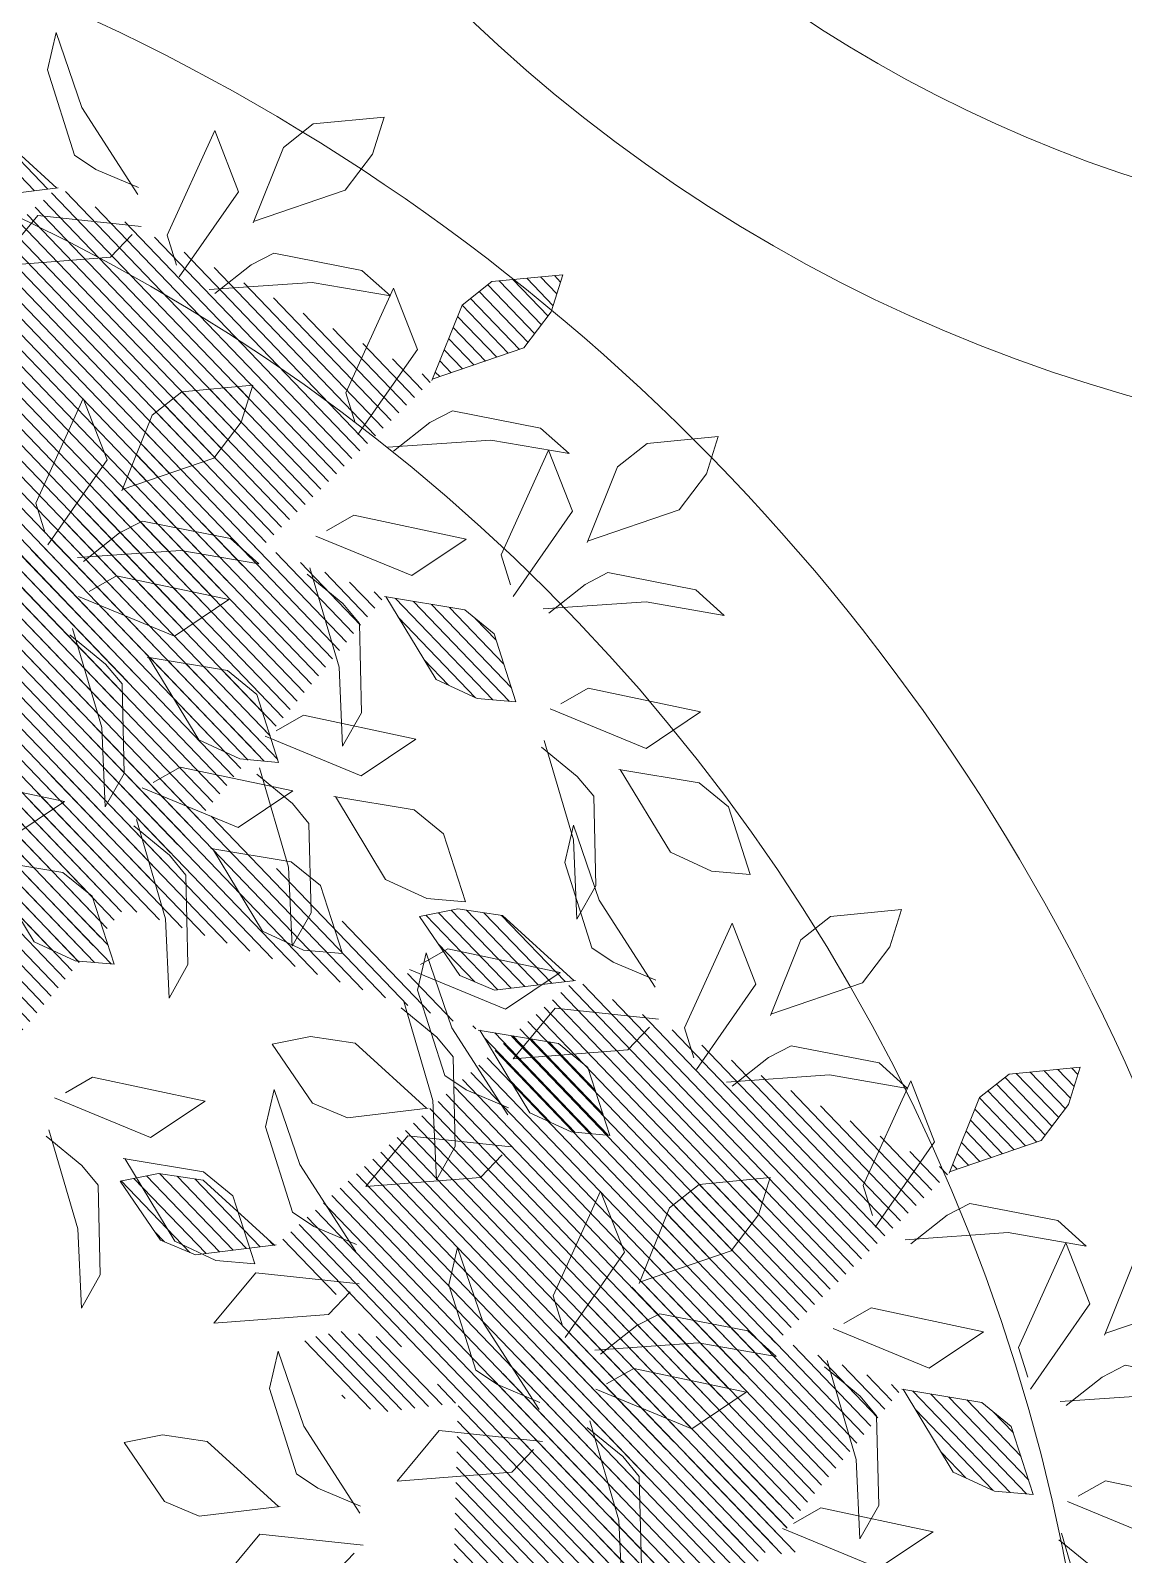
# Model space of a CAD drawing. Header units: millimetres. Extents: x 29001 to 40804, y -8833 to -5892.
# Drawn here: x 29664.9 to 29675.31, y -6975.64 to -6961.14 of the extents above; entities that cross this region are included whole.
import ezdxf

# ---------------------------------------------------------------- set-up
doc = ezdxf.new("R2010")
doc.units = ezdxf.units.MM
doc.layers.get('0').update_dxf_attribs({"lineweight": 0})
doc.layers.add('250', color=250, linetype='Continuous', lineweight=0)
pattern_1 = [(44.99999999999999, (-1654802.583757971, 54995.85382137877), (-0.0105615167030975, 0.0105615167030975), [])]
pattern_2 = [(44.99999999999999, (-1654801.513832474, 54996.58392904807), (-0.0105615167030975, 0.0105615167030975), [])]

# ---------------------------------------------------------------- blocks, each defined once
blk = doc.blocks.new('U1')
at = {"lineweight": 0}
h = blk.add_hatch(dxfattribs=at)
h.set_pattern_fill('ANSI31', color=63, scale=0.1194899212860037, style=0)
h.set_pattern_definition(pattern_2)
edge = h.paths.add_edge_path()
edge.add_line((-2359702.903192607, 78422.68319526207), (-2359702.887252613, 78422.79342749505))
edge.add_line((-2359702.887252613, 78422.79342749505), (-2359702.855293586, 78422.83424557942))
edge.add_line((-2359702.855293586, 78422.8342455794), (-2359702.762967762, 78422.8661900768))
edge.add_line((-2359702.762967762, 78422.86619007682), (-2359702.766518693, 78422.81294917854))
edge.add_line((-2359702.766518692, 78422.81294917854), (-2359702.791375534, 78422.75615884548))
edge.add_line((-2359702.791375534, 78422.75615884547), (-2359702.903231964, 78422.68517077321))
edge.add_line((-2359703.184066203, 78422.90265326496), (-2359703.168126209, 78423.01288549793))
edge.add_line((-2359703.168126209, 78423.01288549791), (-2359703.136167182, 78423.05370358229))
edge.add_line((-2359703.136167181, 78423.05370358232), (-2359703.043841356, 78423.08564807974))
edge.add_line((-2359703.043841356, 78423.08564807971), (-2359703.047392289, 78423.03240718141))
edge.add_line((-2359703.047392289, 78423.03240718142), (-2359703.07224913, 78422.97561684834))
edge.add_line((-2359703.072249129, 78422.97561684834), (-2359703.184105561, 78422.9046287761))
edge.add_line((-2359703.570524517, 78423.28469189895), (-2359703.674737489, 78423.32399692167))
edge.add_line((-2359703.674737489, 78423.3239969217), (-2359703.707715281, 78423.36399642969))
edge.add_line((-2359703.707715281, 78423.36399642967), (-2359703.719027414, 78423.46103531132))
edge.add_line((-2359703.719027414, 78423.46103531132), (-2359703.667800476, 78423.44610201358))
edge.add_line((-2359703.667800476, 78423.44610201358), (-2359703.617695721, 78423.40959834254))
edge.add_line((-2359703.617695721, 78423.40959834252), (-2359703.572462149, 78423.28507890055))
edge.add_line((-2359703.823762535, 78422.76777352749), (-2359703.807959051, 78422.65752164075))
edge.add_line((-2359703.807959051, 78422.65752164077), (-2359703.827105473, 78422.60934581753))
edge.add_line((-2359703.827105473, 78422.60934581752), (-2359703.906670168, 78422.55265394715))
edge.add_line((-2359703.906670168, 78422.55265394716), (-2359703.918282508, 78422.60473423054))
edge.add_line((-2359703.918282507, 78422.60473423052), (-2359703.910455535, 78422.66623010831))
edge.add_line((-2359703.910455535, 78422.66623010833), (-2359703.82316749, 78422.76588935211))
edge.add_line((-2359703.453394955, 78422.3656591076), (-2359703.437591471, 78422.25540722086))
edge.add_line((-2359703.437591471, 78422.25540722087), (-2359703.456737893, 78422.20723139764))
edge.add_line((-2359703.456737893, 78422.20723139764), (-2359703.536302587, 78422.15053952727))
edge.add_line((-2359703.536302587, 78422.15053952728), (-2359703.547914929, 78422.20261981068))
edge.add_line((-2359703.547914929, 78422.20261981068), (-2359703.540087956, 78422.26411568845))
edge.add_line((-2359703.540087956, 78422.26411568842), (-2359703.452799912, 78422.36377493221))
edge.add_line((-2359702.682988091, 78423.3664055448), (-2359702.667048098, 78423.47663777779))
edge.add_line((-2359702.667048098, 78423.47663777777), (-2359702.635089072, 78423.51745586212))
edge.add_line((-2359702.635089071, 78423.51745586212), (-2359702.542763248, 78423.54940035954))
edge.add_line((-2359702.542763248, 78423.54940035954), (-2359702.546314179, 78423.49615946125))
edge.add_line((-2359702.546314179, 78423.49615946124), (-2359702.57117102, 78423.43936912816))
edge.add_line((-2359702.57117102, 78423.43936912816), (-2359702.68302745, 78423.36838105592))
h = blk.add_hatch(dxfattribs=at)
h.set_pattern_fill('ANSI31', color=41, scale=0.1194899212860037, style=0)
h.set_pattern_definition(pattern_2)
edge = h.paths.add_edge_path()
edge.add_line((-2359703.273560187, 78423.22573061027), (-2359703.257620193, 78423.33596284325))
edge.add_line((-2359703.257620193, 78423.33596284327), (-2359703.225661167, 78423.37678092763))
edge.add_line((-2359703.225661166, 78423.37678092762), (-2359703.13333534, 78423.40872542503))
edge.add_line((-2359703.13333534, 78423.40872542503), (-2359703.136886273, 78423.35548452674))
edge.add_line((-2359703.136886273, 78423.35548452674), (-2359703.161743113, 78423.29869419365))
edge.add_line((-2359703.161743113, 78423.29869419365), (-2359703.273599544, 78423.22770612141))
edge.add_line((-2359703.410883268, 78422.86342911399), (-2359703.515096242, 78422.9027341367))
edge.add_line((-2359703.515096242, 78422.90273413667), (-2359703.548074033, 78422.94273364468))
edge.add_line((-2359703.548074033, 78422.9427336447), (-2359703.559386164, 78423.03977252635))
edge.add_line((-2359703.559386165, 78423.03977252635), (-2359703.508159229, 78423.02483922857))
edge.add_line((-2359703.508159229, 78423.02483922857), (-2359703.458054474, 78422.98833555753))
edge.add_line((-2359703.458054474, 78422.98833555753), (-2359703.412820901, 78422.86381611557))
edge.add_line((-2359703.242668624, 78422.62096981081), (-2359703.22686514, 78422.51071792407))
edge.add_line((-2359703.22686514, 78422.51071792407), (-2359703.24601156, 78422.46254210084))
edge.add_line((-2359703.246011561, 78422.46254210082), (-2359703.325576257, 78422.40585023047))
edge.add_line((-2359703.325576256, 78422.40585023048), (-2359703.337188596, 78422.45793051383))
edge.add_line((-2359703.337188597, 78422.45793051383), (-2359703.329361624, 78422.51942639163))
edge.add_line((-2359703.329361624, 78422.51942639162), (-2359703.24207358, 78422.61908563542))
edge.add_line((-2359702.50831914, 78422.61458702243), (-2359702.492515658, 78422.50433513569))
edge.add_line((-2359702.492515658, 78422.50433513569), (-2359702.511662078, 78422.45615931245))
edge.add_line((-2359702.511662078, 78422.45615931245), (-2359702.591226773, 78422.39946744208))
edge.add_line((-2359702.591226773, 78422.3994674421), (-2359702.602839113, 78422.45154772548))
edge.add_line((-2359702.602839113, 78422.45154772548), (-2359702.595012141, 78422.51304360326))
edge.add_line((-2359702.595012141, 78422.51304360325), (-2359702.507724096, 78422.61270284704))
at = {"lineweight": 0, "true_color": 0x6c822b}
h = blk.add_hatch(dxfattribs=at)
h.set_pattern_fill('ANSI31', color=67, scale=0.1194899212860037, style=0)
h.set_pattern_definition(pattern_1)
edge = h.paths.add_edge_path()
edge.add_line((-2359703.973118105, 78421.95308759277), (-2359703.957178111, 78422.06331982574))
edge.add_line((-2359703.957178111, 78422.06331982573), (-2359703.925219085, 78422.10413791011))
edge.add_line((-2359703.925219085, 78422.10413791012), (-2359703.832893259, 78422.13608240752))
edge.add_line((-2359703.832893259, 78422.13608240751), (-2359703.836444191, 78422.08284150921))
edge.add_line((-2359703.836444191, 78422.08284150921), (-2359703.861301031, 78422.02605117614))
edge.add_line((-2359703.861301032, 78422.02605117614), (-2359703.973157463, 78421.95506310389))
edge.add_line((-2359704.2539917, 78422.17254559563), (-2359704.238051706, 78422.28277782862))
edge.add_line((-2359704.238051707, 78422.28277782862), (-2359704.20609268, 78422.32359591297))
edge.add_line((-2359704.206092679, 78422.323595913), (-2359704.113766856, 78422.35554041041))
edge.add_line((-2359704.113766856, 78422.3555404104), (-2359704.117317787, 78422.30229951211))
edge.add_line((-2359704.117317786, 78422.30229951211), (-2359704.142174628, 78422.24550917903))
edge.add_line((-2359704.142174628, 78422.24550917903), (-2359704.254031059, 78422.17452110679))
edge.add_line((-2359704.640450015, 78422.55458422966), (-2359704.744662988, 78422.59388925237))
edge.add_line((-2359704.744662988, 78422.59388925236), (-2359704.77764078, 78422.63388876036))
edge.add_line((-2359704.77764078, 78422.63388876038), (-2359704.788952911, 78422.73092764203))
edge.add_line((-2359704.788952911, 78422.730927642), (-2359704.737725975, 78422.71599434422))
edge.add_line((-2359704.737725976, 78422.71599434422), (-2359704.687621221, 78422.6794906732))
edge.add_line((-2359704.687621221, 78422.67949067321), (-2359704.642387648, 78422.55497123123))
edge.add_line((-2359704.893688033, 78422.0376658582), (-2359704.87788455, 78421.92741397145))
edge.add_line((-2359704.87788455, 78421.92741397147), (-2359704.897030971, 78421.87923814822))
edge.add_line((-2359704.897030971, 78421.87923814822), (-2359704.976595665, 78421.82254627785))
edge.add_line((-2359704.976595665, 78421.82254627784), (-2359704.988208006, 78421.8746265612))
edge.add_line((-2359704.988208006, 78421.87462656121), (-2359704.980381032, 78421.93612243902))
edge.add_line((-2359704.980381033, 78421.936122439), (-2359704.89309299, 78422.03578168279))
edge.add_line((-2359704.523320454, 78421.63555143829), (-2359704.50751697, 78421.52529955155))
edge.add_line((-2359704.507516969, 78421.52529955155), (-2359704.526663391, 78421.47712372831))
edge.add_line((-2359704.526663391, 78421.47712372831), (-2359704.606228086, 78421.42043185794))
edge.add_line((-2359704.606228086, 78421.42043185794), (-2359704.617840427, 78421.4725121413))
edge.add_line((-2359704.617840427, 78421.4725121413), (-2359704.610013454, 78421.53400801912))
edge.add_line((-2359704.610013454, 78421.53400801914), (-2359704.52272541, 78421.63366726291))
edge.add_line((-2359703.752913591, 78422.63629787546), (-2359703.736973596, 78422.74653010843))
edge.add_line((-2359703.736973596, 78422.74653010843), (-2359703.705014571, 78422.78734819281))
edge.add_line((-2359703.705014571, 78422.78734819281), (-2359703.612688745, 78422.81929269021))
edge.add_line((-2359703.612688745, 78422.81929269021), (-2359703.616239676, 78422.76605179191))
edge.add_line((-2359703.616239676, 78422.76605179191), (-2359703.641096517, 78422.70926145885))
edge.add_line((-2359703.641096518, 78422.70926145883), (-2359703.752952949, 78422.63827338659))
h = blk.add_hatch(dxfattribs=at)
h.set_pattern_fill('ANSI31', color=67, scale=0.1194899212860037, style=0)
h.set_pattern_definition(pattern_1)
edge = h.paths.add_edge_path()
edge.add_line((-2359704.343485685, 78422.49562294099), (-2359704.32754569, 78422.60585517394))
edge.add_line((-2359704.32754569, 78422.60585517396), (-2359704.295586665, 78422.64667325834))
edge.add_line((-2359704.295586665, 78422.64667325832), (-2359704.203260839, 78422.67861775574))
edge.add_line((-2359704.203260839, 78422.67861775575), (-2359704.20681177, 78422.62537685745))
edge.add_line((-2359704.20681177, 78422.62537685744), (-2359704.231668612, 78422.56858652437))
edge.add_line((-2359704.231668612, 78422.56858652436), (-2359704.343525042, 78422.49759845212))
edge.add_line((-2359704.480808767, 78422.13332144466), (-2359704.585021739, 78422.17262646736))
edge.add_line((-2359704.585021739, 78422.17262646736), (-2359704.61799953, 78422.21262597539))
edge.add_line((-2359704.61799953, 78422.2126259754), (-2359704.629311664, 78422.30966485705))
edge.add_line((-2359704.629311664, 78422.30966485705), (-2359704.578084726, 78422.29473155928))
edge.add_line((-2359704.578084726, 78422.29473155926), (-2359704.527979971, 78422.2582278882))
edge.add_line((-2359704.527979971, 78422.2582278882), (-2359704.482746399, 78422.13370844626))
edge.add_line((-2359704.312594121, 78421.89086214149), (-2359704.296790638, 78421.78061025475))
edge.add_line((-2359704.296790639, 78421.78061025475), (-2359704.31593706, 78421.73243443151))
edge.add_line((-2359704.31593706, 78421.73243443153), (-2359704.395501755, 78421.67574256116))
edge.add_line((-2359704.395501755, 78421.67574256116), (-2359704.407114095, 78421.72782284452))
edge.add_line((-2359704.407114095, 78421.7278228445), (-2359704.399287121, 78421.78931872231))
edge.add_line((-2359704.399287121, 78421.78931872232), (-2359704.311999077, 78421.88897796611))
edge.add_line((-2359703.578244638, 78421.88447935312), (-2359703.562441155, 78421.77422746638))
edge.add_line((-2359703.562441155, 78421.77422746638), (-2359703.581587575, 78421.72605164314))
edge.add_line((-2359703.581587576, 78421.72605164314), (-2359703.661152272, 78421.66935977277))
edge.add_line((-2359703.661152272, 78421.66935977277), (-2359703.672764612, 78421.72144005615))
edge.add_line((-2359703.672764612, 78421.72144005615), (-2359703.664937639, 78421.78293593394))
edge.add_line((-2359703.664937639, 78421.78293593394), (-2359703.577649595, 78421.88259517773))
at = {"lineweight": 0}
h = blk.add_hatch(dxfattribs=at)
h.set_pattern_fill('ANSI31', color=63, scale=0.1194899212860037, style=0)
h.set_pattern_definition([(44.99999999999999, (-1654800.761517384, 54995.25907741849), (-0.0105615167030975, 0.0105615167030975), [])])
edge = h.paths.add_edge_path()
edge.add_line((-2359702.150877516, 78421.3583436325), (-2359702.134937522, 78421.46857586548))
edge.add_line((-2359702.134937523, 78421.46857586547), (-2359702.102978497, 78421.50939394983))
edge.add_line((-2359702.102978497, 78421.50939394982), (-2359702.010652672, 78421.54133844722))
edge.add_line((-2359702.010652672, 78421.54133844725), (-2359702.014203603, 78421.48809754895))
edge.add_line((-2359702.014203603, 78421.48809754894), (-2359702.039060444, 78421.43130721587))
edge.add_line((-2359702.039060444, 78421.43130721588), (-2359702.150916875, 78421.36031914363))
edge.add_line((-2359702.431751112, 78421.57780163539), (-2359702.415811119, 78421.68803386835))
edge.add_line((-2359702.415811119, 78421.68803386834), (-2359702.383852092, 78421.72885195272))
edge.add_line((-2359702.383852092, 78421.7288519527), (-2359702.291526267, 78421.76079645011))
edge.add_line((-2359702.291526267, 78421.76079645012), (-2359702.295077199, 78421.70755555184))
edge.add_line((-2359702.295077199, 78421.70755555185), (-2359702.31993404, 78421.65076521877))
edge.add_line((-2359702.319934039, 78421.65076521874), (-2359702.43179047, 78421.5797771465))
edge.add_line((-2359702.818209426, 78421.95984026937), (-2359702.922422399, 78421.99914529208))
edge.add_line((-2359702.922422399, 78421.99914529207), (-2359702.95540019, 78422.03914480007))
edge.add_line((-2359702.95540019, 78422.0391448001), (-2359702.966712323, 78422.13618368175))
edge.add_line((-2359702.966712323, 78422.13618368177), (-2359702.915485386, 78422.12125038402))
edge.add_line((-2359702.915485387, 78422.12125038399), (-2359702.865380632, 78422.08474671294))
edge.add_line((-2359702.865380632, 78422.08474671295), (-2359702.82014706, 78421.96022727097))
edge.add_line((-2359703.071447445, 78421.44292189792), (-2359703.055643961, 78421.33267001115))
edge.add_line((-2359703.055643961, 78421.33267001115), (-2359703.074790381, 78421.28449418793))
edge.add_line((-2359703.074790382, 78421.28449418794), (-2359703.154355078, 78421.22780231757))
edge.add_line((-2359703.154355078, 78421.22780231757), (-2359703.165967418, 78421.27988260095))
edge.add_line((-2359703.165967418, 78421.27988260095), (-2359703.158140445, 78421.34137847874))
edge.add_line((-2359703.158140445, 78421.34137847874), (-2359703.0708524, 78421.44103772253))
edge.add_line((-2359702.701079866, 78421.04080747803), (-2359702.685276382, 78420.93055559129))
edge.add_line((-2359702.685276382, 78420.93055559129), (-2359702.704422804, 78420.88237976805))
edge.add_line((-2359702.704422804, 78420.88237976805), (-2359702.783987497, 78420.82568789768))
edge.add_line((-2359702.783987498, 78420.82568789767), (-2359702.795599838, 78420.87776818105))
edge.add_line((-2359702.795599838, 78420.87776818105), (-2359702.787772866, 78420.93926405885))
edge.add_line((-2359702.787772866, 78420.93926405885), (-2359702.700484822, 78421.0389233026))
edge.add_line((-2359701.930673002, 78422.0415539152), (-2359701.914733009, 78422.15178614817))
edge.add_line((-2359701.914733008, 78422.15178614817), (-2359701.882773983, 78422.19260423255))
edge.add_line((-2359701.882773983, 78422.19260423256), (-2359701.790448156, 78422.22454872997))
edge.add_line((-2359701.790448157, 78422.22454872994), (-2359701.793999088, 78422.17130783167))
edge.add_line((-2359701.793999088, 78422.17130783168), (-2359701.81885593, 78422.11451749857))
edge.add_line((-2359701.81885593, 78422.11451749856), (-2359701.93071236, 78422.04352942633))
at = {"color": 67, "lineweight": 0, "true_color": 0x6c822b}
for points in [[(-2359703.35341251, 78423.50170607983), (-2359703.457625483, 78423.54101110256), (-2359703.490603275, 78423.58101061055), (-2359703.501915406, 78423.6780494922), (-2359703.45068847, 78423.66311619442), (-2359703.400583715, 78423.62661252337), (-2359703.355350143, 78423.50209308142)], [(-2359703.361926015, 78423.14476520904), (-2359703.384017471, 78423.18156762638), (-2359703.354562196, 78423.3361378622), (-2359703.303015463, 78423.26253302759), (-2359703.354562195, 78423.13004407582)], [(-2359703.086847725, 78423.08138900736), (-2359703.108939182, 78423.11819142471), (-2359703.079483905, 78423.27276166057), (-2359703.027937172, 78423.19915682595), (-2359703.079483906, 78423.06666787417)], [(-2359703.781250848, 78423.03576398417), (-2359703.88546382, 78423.07506900687), (-2359703.918441613, 78423.11506851488), (-2359703.929753745, 78423.2121073965), (-2359703.878526809, 78423.19717409875), (-2359703.828422054, 78423.16067042766), (-2359703.783188481, 78423.03615098573)], [(-2359703.302007638, 78423.11944960746), (-2359703.262946428, 78423.16914127884), (-2359703.23631396, 78423.19221218923), (-2359703.113804735, 78423.19753634142), (-2359703.067641662, 78423.17269050576), (-2359703.175947161, 78423.16559184402), (-2359703.310885129, 78423.12299904226)], [(-2359703.313222355, 78422.81276102555), (-2359703.353336032, 78422.861607042), (-2359703.370130172, 78422.89258303476), (-2359703.348946441, 78423.0133642677), (-2359703.314742148, 78423.05309349332), (-2359703.331134167, 78422.94580055788), (-2359703.318600316, 78422.80485622675)], [(-2359703.272432031, 78422.82168786372), (-2359703.294523488, 78422.85849028104), (-2359703.265068212, 78423.0130605169), (-2359703.213521479, 78422.93945568227), (-2359703.265068212, 78422.80696673048)], [(-2359703.212513655, 78422.79637226214), (-2359703.173452443, 78422.8460639335), (-2359703.146819976, 78422.8691348439), (-2359703.02431075, 78422.87445899611), (-2359702.978147678, 78422.84961316042), (-2359703.086453178, 78422.84251449868), (-2359703.221391145, 78422.7999216969)], [(-2359703.752913591, 78422.63629787546), (-2359703.736973596, 78422.74653010843), (-2359703.705014571, 78422.78734819281), (-2359703.612688745, 78422.81929269023), (-2359703.616239676, 78422.76605179191), (-2359703.641096518, 78422.70926145886), (-2359703.752952949, 78422.6382733866)], [(-2359704.142049779, 78422.71486310552), (-2359704.102988568, 78422.76455477686), (-2359704.076356099, 78422.78762568727), (-2359703.953846875, 78422.79294983945), (-2359703.907683802, 78422.76810400379), (-2359704.015989301, 78422.76100534205), (-2359704.150927269, 78422.71841254029)], [(-2359703.823762535, 78422.7677735275), (-2359703.807959051, 78422.65752164074), (-2359703.827105473, 78422.60934581752), (-2359703.906670168, 78422.55265394716), (-2359703.918282507, 78422.60473423052), (-2359703.910455535, 78422.66623010831), (-2359703.82316749, 78422.7658893521)], [(-2359704.542789102, 78422.50391614121), (-2359704.582902778, 78422.55276215765), (-2359704.599696918, 78422.58373815042), (-2359704.578513188, 78422.70451938339), (-2359704.544308896, 78422.74424860896), (-2359704.560700914, 78422.6369556735), (-2359704.548167063, 78422.49601134242)], [(-2359704.3633024, 78422.66786971758), (-2359704.403998784, 78422.65422219678), (-2359704.548598825, 78422.71627378177), (-2359704.465620224, 78422.75075985651), (-2359704.347340852, 78422.67189048333)], [(-2359703.841279419, 78422.55533247422), (-2359703.863370875, 78422.59213489154), (-2359703.8339156, 78422.7467051274), (-2359703.782368866, 78422.6731002928), (-2359703.8339156, 78422.540611341)], [(-2359703.245357998, 78422.73095924864), (-2359703.26881495, 78422.67226672983), (-2359703.287857555, 78422.64261990089), (-2359703.403889283, 78422.6029525985), (-2359703.45518641, 78422.61376692173), (-2359703.353282123, 78422.65112984713), (-2359703.235839775, 78422.73005827598)], [(-2359703.180731704, 78422.72357455641), (-2359703.149155645, 78422.69449874359), (-2359703.133810955, 78422.53789698245), (-2359703.204027819, 78422.59397130302), (-2359703.191949225, 78422.73562050221)], [(-2359704.343485685, 78422.49562294099), (-2359704.32754569, 78422.60585517393), (-2359704.295586665, 78422.64667325832), (-2359704.203260839, 78422.67861775574), (-2359704.20681177, 78422.62537685742), (-2359704.231668612, 78422.56858652436), (-2359704.343525041, 78422.49759845212)], [(-2359703.647653633, 78422.67989714957), (-2359703.671110585, 78422.62120463075), (-2359703.69015319, 78422.59155780182), (-2359703.806184919, 78422.55189049947), (-2359703.857482046, 78422.56270482266), (-2359703.755577758, 78422.60006774809), (-2359703.63813541, 78422.67899617691)], [(-2359703.583027339, 78422.67251245736), (-2359703.55145128, 78422.6434366445), (-2359703.536106591, 78422.48683488337), (-2359703.606323455, 78422.54290920398), (-2359703.594244862, 78422.68455840318)], [(-2359704.068407394, 78422.4322467393), (-2359704.052467401, 78422.54247897227), (-2359704.020508375, 78422.58329705667), (-2359703.928182549, 78422.61524155407), (-2359703.931733481, 78422.56200065576), (-2359703.956590321, 78422.50521032268), (-2359704.068446751, 78422.43422225046)], [(-2359704.431851513, 78422.41465753973), (-2359704.453942971, 78422.45145995704), (-2359704.424487695, 78422.60603019291), (-2359704.372940961, 78422.53242535828), (-2359704.424487695, 78422.39993640651)], [(-2359703.781361044, 78422.53001687262), (-2359703.742299833, 78422.57970854401), (-2359703.715667364, 78422.60277945442), (-2359703.59315814, 78422.60810360662), (-2359703.546995066, 78422.58325777094), (-2359703.655300566, 78422.57615910922), (-2359703.790238533, 78422.53356630744)], [(-2359703.644964259, 78422.56990771172), (-2359703.629160775, 78422.45965582499), (-2359703.648307196, 78422.41148000174), (-2359703.727871893, 78422.35478813139), (-2359703.739484233, 78422.40686841476), (-2359703.73165726, 78422.46836429254), (-2359703.644369216, 78422.56802353634)], [(-2359704.580414408, 78422.45085553674), (-2359704.62111079, 78422.43720801594), (-2359704.765710832, 78422.49925960094), (-2359704.682732232, 78422.53374567568), (-2359704.564452859, 78422.45487630245)], [(-2359704.156773223, 78422.35128133808), (-2359704.178864681, 78422.38808375539), (-2359704.149409404, 78422.54265399126), (-2359704.097862671, 78422.46904915663), (-2359704.149409404, 78422.33656020484)], [(-2359704.753515433, 78422.2549882264), (-2359704.79362911, 78422.30383424283), (-2359704.81042325, 78422.33481023561), (-2359704.789239519, 78422.45559146853), (-2359704.755035226, 78422.49532069413), (-2359704.771427245, 78422.3880277587), (-2359704.758893393, 78422.24708342759)], [(-2359703.033861807, 78422.48102942995), (-2359703.002285749, 78422.45195361711), (-2359702.986941059, 78422.29535185597), (-2359703.057157922, 78422.3514261766), (-2359703.045079329, 78422.49307537575)], [(-2359703.456084329, 78422.47564854549), (-2359703.479541282, 78422.4169560266), (-2359703.498583887, 78422.38730919766), (-2359703.614615614, 78422.34764189529), (-2359703.665912743, 78422.35845621853), (-2359703.564008453, 78422.39581914397), (-2359703.446566105, 78422.47474757278)], [(-2359703.391458036, 78422.46826385324), (-2359703.359881977, 78422.43918804036), (-2359703.344537287, 78422.28258627925), (-2359703.414754151, 78422.33866059984), (-2359703.402675557, 78422.48030979904)], [(-2359703.0984881, 78422.48841412217), (-2359703.121945054, 78422.42972160333), (-2359703.140987658, 78422.4000747744), (-2359703.257019386, 78422.36040747205), (-2359703.308316514, 78422.37122179526), (-2359703.206412226, 78422.40858472067), (-2359703.088969877, 78422.48751314949)], [(-2359704.371933137, 78422.38934193815), (-2359704.332871927, 78422.43903360951), (-2359704.306239458, 78422.46210451989), (-2359704.183730233, 78422.46742867213), (-2359704.13756716, 78422.44258283645), (-2359704.245872659, 78422.43548417471), (-2359704.380810627, 78422.3928913729)], [(-2359703.994173349, 78422.26529609317), (-2359703.978233356, 78422.37552832613), (-2359703.946274329, 78422.41634641052), (-2359703.853948504, 78422.44829090792), (-2359703.857499436, 78422.39505000964), (-2359703.882356277, 78422.33825967654), (-2359703.994212708, 78422.26727160432)], [(-2359704.096854846, 78422.3259657365), (-2359704.057793636, 78422.37565740786), (-2359704.031161168, 78422.39872831825), (-2359703.908651944, 78422.40405247043), (-2359703.86248887, 78422.37920663478), (-2359703.970794369, 78422.37210797306), (-2359704.105732337, 78422.32951517127)], [(-2359704.082539177, 78422.18433069192), (-2359704.104630635, 78422.22113310927), (-2359704.075175358, 78422.37570334514), (-2359704.023628626, 78422.30209851048), (-2359704.075175359, 78422.16960955871)], [(-2359703.453394955, 78422.3656591076), (-2359703.437591471, 78422.25540722086), (-2359703.456737893, 78422.20723139764), (-2359703.536302587, 78422.15053952725), (-2359703.547914929, 78422.20261981065), (-2359703.540087956, 78422.26411568842), (-2359703.452799912, 78422.36377493222)], [(-2359703.095798726, 78422.37842468434), (-2359703.079995244, 78422.26817279759), (-2359703.099141664, 78422.21999697438), (-2359703.17870636, 78422.163305104), (-2359703.190318699, 78422.21538538738), (-2359703.182491728, 78422.27688126516), (-2359703.095203684, 78422.37654050897)], [(-2359704.2539917, 78422.17254559563), (-2359704.238051707, 78422.28277782862), (-2359704.206092679, 78422.32359591297), (-2359704.113766856, 78422.35554041037), (-2359704.117317786, 78422.30229951211), (-2359704.142174628, 78422.24550917903), (-2359704.254031059, 78422.17452110676)], [(-2359704.383147853, 78422.08265335626), (-2359704.423261531, 78422.13149937266), (-2359704.440055671, 78422.16247536545), (-2359704.41887194, 78422.28325659837), (-2359704.384667648, 78422.32298582396), (-2359704.401059666, 78422.21569288855), (-2359704.388525814, 78422.07474855744)], [(-2359703.567328962, 78422.15399545456), (-2359703.551388968, 78422.26422768754), (-2359703.519429942, 78422.3050457719), (-2359703.427104117, 78422.3369902693), (-2359703.430655049, 78422.28374937101), (-2359703.455511889, 78422.22695903794), (-2359703.56736832, 78422.15597096569)], [(-2359704.480808767, 78422.1333214447), (-2359704.585021739, 78422.17262646739), (-2359704.61799953, 78422.21262597539), (-2359704.629311664, 78422.30966485705), (-2359704.578084726, 78422.29473155928), (-2359704.527979971, 78422.2582278882), (-2359704.4827464, 78422.13370844626)], [(-2359704.342357529, 78422.0915801944), (-2359704.364448987, 78422.12838261171), (-2359704.33499371, 78422.2829528476), (-2359704.283446977, 78422.20934801294), (-2359704.334993709, 78422.07685906117)], [(-2359703.655694791, 78422.07303005332), (-2359703.677786248, 78422.10983247063), (-2359703.648330972, 78422.26440270651), (-2359703.596784239, 78422.19079787187), (-2359703.648330972, 78422.0583089201)], [(-2359704.022620803, 78422.15901509035), (-2359703.983559591, 78422.2087067617), (-2359703.956927123, 78422.2317776721), (-2359703.834417899, 78422.23710182433), (-2359703.788254824, 78422.21225598863), (-2359703.896560323, 78422.20515732691), (-2359704.031498292, 78422.1625645251)], [(-2359704.831751114, 78422.14027060382), (-2359704.800175054, 78422.11119479095), (-2359704.784830365, 78421.95459302982), (-2359704.855047228, 78422.01066735043), (-2359704.842968635, 78422.15231654962)], [(-2359704.282439154, 78422.06626459282), (-2359704.243377942, 78422.11595626417), (-2359704.216745475, 78422.13902717459), (-2359704.09423625, 78422.14435132679), (-2359704.048073175, 78422.11950549111), (-2359704.156378676, 78422.11240682937), (-2359704.291316643, 78422.06981402756)], [(-2359703.973118105, 78421.95308759277), (-2359703.957178111, 78422.06331982573), (-2359703.925219085, 78422.1041379101), (-2359703.832893259, 78422.1360824075), (-2359703.836444191, 78422.08284150921), (-2359703.861301032, 78422.02605117614), (-2359703.973157463, 78421.95506310389)], [(-2359703.595776414, 78422.04771445174), (-2359703.556715204, 78422.09740612307), (-2359703.530082736, 78422.1204770335), (-2359703.407573511, 78422.12580118568), (-2359703.361410438, 78422.10095535003), (-2359703.469715937, 78422.09385668831), (-2359703.604653905, 78422.05126388652)], [(-2359704.42077316, 78422.02959275171), (-2359704.461469543, 78422.01594523096), (-2359704.606069583, 78422.07799681592), (-2359704.523090984, 78422.1124828907), (-2359704.40481161, 78422.03361351747)], [(-2359704.061483934, 78421.8721221915), (-2359704.08357539, 78421.90892460881), (-2359704.054120115, 78422.0634948447), (-2359704.002573381, 78421.98989001007), (-2359704.054120115, 78421.8574010583)]]:
    blk.add_lwpolyline(points, dxfattribs=at)
at = {"color": 63, "lineweight": 0}
for points in [[(-2359703.273560187, 78423.22573061027), (-2359703.257620193, 78423.33596284325), (-2359703.225661166, 78423.37678092762), (-2359703.13333534, 78423.40872542506), (-2359703.136886273, 78423.35548452674), (-2359703.161743113, 78423.29869419365), (-2359703.273599544, 78423.22770612141)], [(-2359703.410883268, 78422.86342911399), (-2359703.515096242, 78422.9027341367), (-2359703.548074033, 78422.9427336447), (-2359703.559386165, 78423.03977252635), (-2359703.508159229, 78423.02483922857), (-2359703.458054474, 78422.98833555754), (-2359703.412820901, 78422.86381611557)], [(-2359703.826451909, 78422.87776296536), (-2359703.849908861, 78422.8190704465), (-2359703.868951465, 78422.78942361758), (-2359703.984983195, 78422.7497563152), (-2359704.036280322, 78422.76057063842), (-2359703.934376033, 78422.79793356384), (-2359703.816933686, 78422.87686199264)], [(-2359703.761825615, 78422.87037827312), (-2359703.730249555, 78422.84130246026), (-2359703.714904866, 78422.68470069916), (-2359703.78512173, 78422.74077501976), (-2359703.773043137, 78422.88242421891)], [(-2359703.350847662, 78422.75970042103), (-2359703.391544044, 78422.74605290026), (-2359703.536144086, 78422.80810448523), (-2359703.453165486, 78422.84259056002), (-2359703.334886113, 78422.76372118678)]]:
    blk.add_lwpolyline(points, dxfattribs=at)
at = {"layer": '250', "lineweight": 0}
for points in [[(-2359703.255751595, 78423.4510379914), (-2359703.295865274, 78423.4998840078), (-2359703.312659414, 78423.5308600006), (-2359703.291475682, 78423.65164123352), (-2359703.25727139, 78423.69137045913), (-2359703.273663409, 78423.5840775237), (-2359703.261129556, 78423.4431331926)], [(-2359703.132042656, 78423.4702863764), (-2359703.154134114, 78423.50708879372), (-2359703.124678838, 78423.6616590296), (-2359703.073132104, 78423.58805419494), (-2359703.124678838, 78423.4555652432)], [(-2359703.072124281, 78423.4449707748), (-2359703.03306307, 78423.49466244616), (-2359703.0064306, 78423.51773335658), (-2359702.883921376, 78423.52305750879), (-2359702.837758303, 78423.49821167311), (-2359702.946063803, 78423.49111301138), (-2359703.08100177, 78423.4485202096)], [(-2359703.472863602, 78423.23402381052), (-2359703.512977281, 78423.28286982699), (-2359703.529771421, 78423.31384581975), (-2359703.50858769, 78423.43462705267), (-2359703.474383398, 78423.47435627824), (-2359703.490775416, 78423.36706334283), (-2359703.478241565, 78423.22611901174)], [(-2359703.293376902, 78423.39797738686), (-2359703.334073285, 78423.38432986611), (-2359703.478673325, 78423.44638145108), (-2359703.395694727, 78423.48086752584), (-2359703.277415354, 78423.40199815265)], [(-2359703.570524517, 78423.28469189897), (-2359703.674737489, 78423.32399692167), (-2359703.707715281, 78423.36399642965), (-2359703.719027414, 78423.4610353113), (-2359703.667800476, 78423.44610201356), (-2359703.617695721, 78423.40959834252), (-2359703.572462149, 78423.28507890055)], [(-2359703.51048891, 78423.18096320602), (-2359703.551185293, 78423.16731568523), (-2359703.695785333, 78423.22936727025), (-2359703.612806734, 78423.26385334501), (-2359703.49452736, 78423.18498397179)], [(-2359703.683589934, 78422.98509589571), (-2359703.723703612, 78423.03394191212), (-2359703.740497752, 78423.06491790492), (-2359703.719314021, 78423.18569913786), (-2359703.685109728, 78423.22542836344), (-2359703.701501746, 78423.11813542803), (-2359703.688967896, 78422.97719109693)], [(-2359703.721215241, 78422.93203529119), (-2359703.761911624, 78422.9183877704), (-2359703.906511665, 78422.98043935544), (-2359703.823533065, 78423.01492543015), (-2359703.705253691, 78422.93605605693)], [(-2359704.113602325, 78422.82114410833), (-2359704.097662332, 78422.9313763413), (-2359704.065703306, 78422.97219442569), (-2359703.973377481, 78423.00413892308), (-2359703.976928412, 78422.95089802482), (-2359704.001785253, 78422.89410769171), (-2359704.113641683, 78422.82311961947)], [(-2359704.325677094, 78422.7209303221), (-2359704.365790772, 78422.76977633851), (-2359704.382584911, 78422.8007523313), (-2359704.36140118, 78422.92153356422), (-2359704.327196889, 78422.96126278983), (-2359704.343588906, 78422.85396985439), (-2359704.331055056, 78422.71302552329)], [(-2359704.423338008, 78422.7715984105), (-2359704.527550981, 78422.81090343323), (-2359704.560528771, 78422.85090294125), (-2359704.571840904, 78422.94794182286), (-2359704.520613969, 78422.9330085251), (-2359704.470509213, 78422.89650485407), (-2359704.425275641, 78422.7719854121)], [(-2359704.201968153, 78422.7401787071), (-2359704.224059612, 78422.77698112439), (-2359704.194604335, 78422.93155136028), (-2359704.143057602, 78422.85794652563), (-2359704.194604336, 78422.72545757388)], [(-2359704.640450015, 78422.55458422964), (-2359704.744662988, 78422.59388925236), (-2359704.77764078, 78422.63388876036), (-2359704.788952911, 78422.73092764203), (-2359704.737725976, 78422.71599434425), (-2359704.687621221, 78422.6794906732), (-2359704.642387648, 78422.55497123123)], [(-2359704.851176346, 78422.30565631484), (-2359704.95538932, 78422.34496133756), (-2359704.98836711, 78422.38496084555), (-2359704.999679243, 78422.48199972717), (-2359704.948452307, 78422.46706642942), (-2359704.898347552, 78422.43056275838), (-2359704.85311398, 78422.30604331644)], [(-2359704.791140739, 78422.20192762186), (-2359704.831837121, 78422.1882801011), (-2359704.976437163, 78422.25033168611), (-2359704.893458562, 78422.28481776088), (-2359704.775179191, 78422.20594838764)], [(-2359704.896377407, 78422.14765529604), (-2359704.91983436, 78422.08896277717), (-2359704.938876965, 78422.05931594827), (-2359705.054908693, 78422.01964864589), (-2359705.106205821, 78422.0304629691), (-2359705.004301531, 78422.06782589454), (-2359704.886859184, 78422.14675432334)], [(-2359704.893688033, 78422.0376658582), (-2359704.87788455, 78421.92741397145), (-2359704.897030971, 78421.87923814822), (-2359704.976595665, 78421.82254627784), (-2359704.988208006, 78421.8746265612), (-2359704.980381033, 78421.936122439), (-2359704.89309299, 78422.03578168279)]]:
    blk.add_lwpolyline(points, dxfattribs=at)
blk = doc.blocks.new('MOBİLYALAR')
for centre, radius in [((534.6479689738226, -628.3817411637701), 15), ((534.6479689738226, -628.3817411637701), 13), ((512.2955358929576, -657.3923408749442), 20), ((512.2955358929576, -657.3923408749442), 18)]:
    blk.add_circle(centre, radius)
at = {"lineweight": 0, "extrusion": (3.020000000000026e-14, 7.374000000000092e-13, -1), "xscale": -6.952506840120427, "yscale": 6.952506840120427, "zscale": 6.952506840120427, "rotation": 91.17525946963923}
blk.add_blockref('U1', (881090.5894286993, -16391870.95834227), dxfattribs=at)

msp = doc.modelspace()

# ---------------------------------------------------------------- block references
at = {"color": 6}
msp.add_blockref('MOBİLYALAR', (29144.79192030808, -6321.79912104841), dxfattribs=at)

doc.saveas('drawing.dxf')
